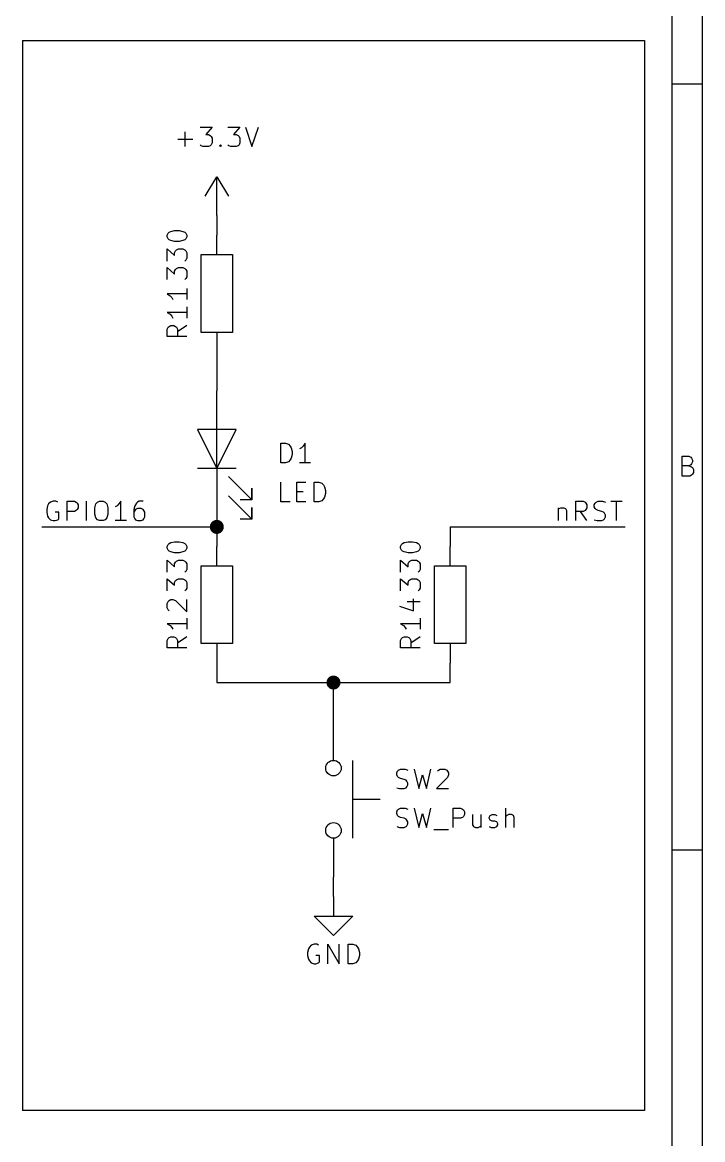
# Model space of a CAD drawing. Extents: x 0.4 to 11.3, y -7.9 to -0.4.
# Drawn here: x 9.55 to 11.299, y -5.075 to -2.203 of the extents above; entities that cross this region are included whole.
import ezdxf

# ---------------------------------------------------------------- set-up
doc = ezdxf.new("R2010")
doc.units = 0
doc.header["$MEASUREMENT"] = 0
for name, color, linetype in [('CYAN2', 4, 'CONTINUOUS'), ('GRAY1', 251, 'CONTINUOUS'), ('GREEN3', 91, 'CONTINUOUS'), ('LORANGE', 41, 'CONTINUOUS'), ('RED2', 1, 'CONTINUOUS')]:
    doc.layers.add(name, color=color, linetype=linetype)

msp = doc.modelspace()

# ---------------------------------------------------------------- linework, layer by layer
at = {"layer": 'CYAN2', "linetype": 'CONTINUOUS'}
for p, q in [((9.96905, -2.52261), (9.96905, -2.48452)), ((10.0071, -2.47261), (10.0381, -2.47261)), ((10.0381, -2.47261), (10.0214, -2.49166)), ((10.0214, -2.49166), (10.0286, -2.49166)), ((10.0286, -2.49166), (10.0333, -2.49404)), ((10.0333, -2.49404), (10.0357, -2.49642)), ((10.0357, -2.49642), (10.0381, -2.50119)), ((10.0786, -2.47261), (10.1095, -2.47261)), ((10.1095, -2.47261), (10.0929, -2.49166)), ((10.0929, -2.49166), (10.1, -2.49166)), ((10.1, -2.49166), (10.1048, -2.49404)), ((10.1048, -2.49404), (10.1071, -2.49642)), ((10.1071, -2.49642), (10.1095, -2.50119)), ((10.1238, -2.47261), (10.1405, -2.52261)), ((10.1405, -2.52261), (10.1571, -2.47261)), ((9.95, -2.50357), (9.98809, -2.50357)), ((10.0095, -2.52023), (10.0071, -2.51785)), ((10.0143, -2.52261), (10.0095, -2.52023)), ((10.0286, -2.52261), (10.0143, -2.52261)), ((10.0333, -2.52023), (10.0286, -2.52261)), ((10.0357, -2.51785), (10.0333, -2.52023)), ((10.0381, -2.51309), (10.0357, -2.51785)), ((10.0381, -2.50119), (10.0381, -2.51309)), ((10.0571, -2.52023), (10.0595, -2.51785)), ((10.0595, -2.52261), (10.0571, -2.52023)), ((10.0595, -2.51785), (10.0619, -2.52023)), ((10.0595, -2.51785), (10.0595, -2.52261)), ((10.0619, -2.52023), (10.0595, -2.52261)), ((10.0809, -2.52023), (10.0786, -2.51785)), ((10.0857, -2.52261), (10.0809, -2.52023)), ((10.1, -2.52261), (10.0857, -2.52261)), ((10.1048, -2.52023), (10.1, -2.52261)), ((10.1071, -2.51785), (10.1048, -2.52023)), ((10.1095, -2.51309), (10.1071, -2.51785)), ((10.1095, -2.50119), (10.1095, -2.51309)), ((9.92262, -2.75), (9.925, -2.74524)), ((9.92262, -2.75476), (9.92262, -2.75)), ((9.925, -2.75952), (9.92262, -2.75476)), ((9.925, -2.74524), (9.92738, -2.74285)), ((9.92738, -2.74285), (9.93214, -2.74047)), ((9.93214, -2.74047), (9.94167, -2.73809)), ((9.94167, -2.73809), (9.95357, -2.73809)), ((9.95357, -2.73809), (9.96309, -2.74047)), ((9.96309, -2.74047), (9.96785, -2.74285)), ((9.96785, -2.74285), (9.97024, -2.74524)), ((9.97024, -2.74524), (9.97262, -2.75)), ((9.97262, -2.75476), (9.97024, -2.75952)), ((9.97262, -2.75), (9.97262, -2.75476)), ((9.92738, -2.7619), (9.925, -2.75952)), ((9.93214, -2.76428), (9.92738, -2.7619)), ((9.94167, -2.76667), (9.93214, -2.76428)), ((9.95357, -2.76667), (9.94167, -2.76667)), ((9.96309, -2.76428), (9.95357, -2.76667)), ((9.96785, -2.7619), (9.96309, -2.76428)), ((9.97024, -2.75952), (9.96785, -2.7619)), ((9.92262, -2.81667), (9.92262, -2.78571)), ((9.92262, -2.78571), (9.94167, -2.80238)), ((9.94167, -2.79524), (9.94405, -2.79047)), ((9.94167, -2.80238), (9.94167, -2.79524)), ((9.94405, -2.79047), (9.94643, -2.78809)), ((9.94643, -2.78809), (9.95119, -2.78571)), ((9.95119, -2.78571), (9.96309, -2.78571)), ((9.96309, -2.78571), (9.96785, -2.78809)), ((9.96785, -2.78809), (9.97024, -2.79047)), ((9.97024, -2.79047), (9.97262, -2.79524)), ((9.97262, -2.80952), (9.97024, -2.81428)), ((9.97262, -2.79524), (9.97262, -2.80952)), ((9.92262, -2.86428), (9.92262, -2.83333)), ((9.92262, -2.83333), (9.94167, -2.85)), ((9.94167, -2.84285), (9.94405, -2.83809)), ((9.94167, -2.85), (9.94167, -2.84285)), ((9.94405, -2.83809), (9.94643, -2.83571)), ((9.94643, -2.83571), (9.95119, -2.83333)), ((9.95119, -2.83333), (9.96309, -2.83333)), ((9.96309, -2.83333), (9.96785, -2.83571)), ((9.97024, -2.81428), (9.96785, -2.81667)), ((9.96785, -2.83571), (9.97024, -2.83809)), ((9.97024, -2.83809), (9.97262, -2.84285)), ((9.97262, -2.84285), (9.97262, -2.85714)), ((9.97024, -2.8619), (9.96785, -2.86428)), ((9.97262, -2.85714), (9.97024, -2.8619)), ((9.97262, -2.8869), (9.97262, -2.91547)), ((9.97262, -2.90119), (9.92262, -2.90119)), ((9.92262, -2.90119), (9.92976, -2.90595)), ((9.92976, -2.90595), (9.93452, -2.91071)), ((9.93452, -2.91071), (9.9369, -2.91547)), ((9.97262, -2.94881), (9.92262, -2.94881)), ((9.92262, -2.94881), (9.92976, -2.95357)), ((9.92976, -2.95357), (9.93452, -2.95833)), ((9.97262, -2.93452), (9.97262, -2.96309)), ((9.925, -2.9869), (9.92738, -2.98452)), ((9.92738, -2.98452), (9.93214, -2.98214)), ((9.93214, -2.98214), (9.93928, -2.98214)), ((9.93452, -2.95833), (9.9369, -2.96309)), ((9.93928, -2.98214), (9.94405, -2.98452)), ((9.94405, -2.98452), (9.94643, -2.9869)), ((9.97262, -2.98214), (9.94881, -2.99881)), ((9.92262, -2.99167), (9.925, -2.9869)), ((9.92262, -3.01071), (9.92262, -2.99167)), ((9.97262, -3.01071), (9.92262, -3.01071)), ((9.94643, -2.9869), (9.94881, -2.99167)), ((9.94881, -2.99167), (9.94881, -3.01071)), ((10.215, -3.33511), (10.215, -3.28511)), ((10.215, -3.28511), (10.2269, -3.28511)), ((10.2269, -3.28511), (10.2341, -3.2875)), ((10.2341, -3.2875), (10.2388, -3.29226)), ((10.2388, -3.29226), (10.2412, -3.29702)), ((10.2412, -3.29702), (10.2436, -3.30654)), ((10.2674, -3.29702), (10.2626, -3.2994)), ((10.2722, -3.29226), (10.2674, -3.29702)), ((10.2769, -3.28511), (10.2722, -3.29226)), ((10.2769, -3.33511), (10.2769, -3.28511)), ((10.2388, -3.32797), (10.2341, -3.33273)), ((10.2412, -3.32321), (10.2388, -3.32797)), ((10.2436, -3.31369), (10.2412, -3.32321)), ((10.2436, -3.30654), (10.2436, -3.31369)), ((10.2269, -3.33511), (10.215, -3.33511)), ((10.2341, -3.33273), (10.2269, -3.33511)), ((10.2912, -3.33511), (10.2626, -3.33511)), ((10.215, -3.43511), (10.215, -3.38511)), ((10.2555, -3.43511), (10.2555, -3.38511)), ((10.2555, -3.38511), (10.2793, -3.38511)), ((10.3007, -3.43511), (10.3007, -3.38511)), ((10.3007, -3.38511), (10.3126, -3.38511)), ((10.3126, -3.38511), (10.3198, -3.3875)), ((10.3198, -3.3875), (10.3246, -3.39226)), ((10.2555, -3.40892), (10.2722, -3.40892)), ((10.3246, -3.39226), (10.3269, -3.39702)), ((10.3269, -3.39702), (10.3293, -3.40654)), ((10.3293, -3.41369), (10.3269, -3.42321)), ((10.3293, -3.40654), (10.3293, -3.41369)), ((10.2388, -3.43511), (10.215, -3.43511)), ((10.2793, -3.43511), (10.2555, -3.43511)), ((10.3126, -3.43511), (10.3007, -3.43511)), ((10.3198, -3.43273), (10.3126, -3.43511)), ((10.3246, -3.42797), (10.3198, -3.43273)), ((10.3269, -3.42321), (10.3246, -3.42797)), ((9.92262, -3.55), (9.925, -3.54524)), ((9.92262, -3.55476), (9.92262, -3.55)), ((9.925, -3.55952), (9.92262, -3.55476)), ((9.925, -3.54524), (9.92738, -3.54285)), ((9.92738, -3.5619), (9.925, -3.55952)), ((9.92738, -3.54285), (9.93214, -3.54047)), ((9.93214, -3.54047), (9.94167, -3.53809)), ((9.94167, -3.53809), (9.95357, -3.53809)), ((9.95357, -3.53809), (9.96309, -3.54047)), ((9.96309, -3.54047), (9.96785, -3.54285)), ((9.96785, -3.54285), (9.97024, -3.54524)), ((9.97024, -3.55952), (9.96785, -3.5619)), ((9.97024, -3.54524), (9.97262, -3.55)), ((9.97262, -3.55476), (9.97024, -3.55952)), ((9.97262, -3.55), (9.97262, -3.55476)), ((10.5226, -3.55), (10.525, -3.54524)), ((10.5226, -3.55476), (10.5226, -3.55)), ((10.525, -3.55952), (10.5226, -3.55476)), ((10.525, -3.54524), (10.5274, -3.54285)), ((10.5274, -3.5619), (10.525, -3.55952)), ((10.5274, -3.54285), (10.5321, -3.54047)), ((10.5321, -3.54047), (10.5417, -3.53809)), ((10.5417, -3.53809), (10.5536, -3.53809)), ((10.5536, -3.53809), (10.5631, -3.54047)), ((10.5631, -3.54047), (10.5679, -3.54285)), ((10.5679, -3.54285), (10.5702, -3.54524)), ((10.5702, -3.55952), (10.5679, -3.5619)), ((10.5702, -3.54524), (10.5726, -3.55)), ((10.5726, -3.55476), (10.5702, -3.55952)), ((10.5726, -3.55), (10.5726, -3.55476)), ((9.92262, -3.61667), (9.92262, -3.58571)), ((9.92262, -3.58571), (9.94167, -3.60238)), ((9.93214, -3.56428), (9.92738, -3.5619)), ((9.94167, -3.56667), (9.93214, -3.56428)), ((9.95357, -3.56667), (9.94167, -3.56667)), ((9.94405, -3.59047), (9.94643, -3.58809)), ((9.94643, -3.58809), (9.95119, -3.58571)), ((9.95119, -3.58571), (9.96309, -3.58571)), ((9.96309, -3.56428), (9.95357, -3.56667)), ((9.96785, -3.5619), (9.96309, -3.56428)), ((9.96309, -3.58571), (9.96785, -3.58809)), ((9.96785, -3.58809), (9.97024, -3.59047)), ((10.5226, -3.61667), (10.5226, -3.58571)), ((10.5226, -3.58571), (10.5417, -3.60238)), ((10.5321, -3.56428), (10.5274, -3.5619)), ((10.5417, -3.56667), (10.5321, -3.56428)), ((10.5536, -3.56667), (10.5417, -3.56667)), ((10.544, -3.59047), (10.5464, -3.58809)), ((10.5464, -3.58809), (10.5512, -3.58571)), ((10.5512, -3.58571), (10.5631, -3.58571)), ((10.5631, -3.56428), (10.5536, -3.56667)), ((10.5679, -3.5619), (10.5631, -3.56428)), ((10.5631, -3.58571), (10.5679, -3.58809)), ((10.5679, -3.58809), (10.5702, -3.59047)), ((9.94167, -3.59524), (9.94405, -3.59047)), ((9.94167, -3.60238), (9.94167, -3.59524)), ((9.97024, -3.61428), (9.96785, -3.61667)), ((9.97024, -3.59047), (9.97262, -3.59524)), ((9.97262, -3.60952), (9.97024, -3.61428)), ((9.97262, -3.59524), (9.97262, -3.60952)), ((10.5417, -3.59524), (10.544, -3.59047)), ((10.5417, -3.60238), (10.5417, -3.59524)), ((10.5702, -3.61428), (10.5679, -3.61667)), ((10.5702, -3.59047), (10.5726, -3.59524)), ((10.5726, -3.60952), (10.5702, -3.61428)), ((10.5726, -3.59524), (10.5726, -3.60952)), ((9.92262, -3.66428), (9.92262, -3.63333)), ((9.92262, -3.63333), (9.94167, -3.65)), ((9.94167, -3.64285), (9.94405, -3.63809)), ((9.94167, -3.65), (9.94167, -3.64285)), ((9.94405, -3.63809), (9.94643, -3.63571)), ((9.94643, -3.63571), (9.95119, -3.63333)), ((9.95119, -3.63333), (9.96309, -3.63333)), ((9.96309, -3.63333), (9.96785, -3.63571)), ((9.96785, -3.63571), (9.97024, -3.63809)), ((9.97024, -3.63809), (9.97262, -3.64285)), ((9.97262, -3.64285), (9.97262, -3.65714)), ((10.5226, -3.66428), (10.5226, -3.63333)), ((10.5226, -3.63333), (10.5417, -3.65)), ((10.5417, -3.64285), (10.544, -3.63809)), ((10.5417, -3.65), (10.5417, -3.64285)), ((10.544, -3.63809), (10.5464, -3.63571)), ((10.5464, -3.63571), (10.5512, -3.63333)), ((10.5512, -3.63333), (10.5631, -3.63333)), ((10.5631, -3.63333), (10.5679, -3.63571)), ((10.5679, -3.63571), (10.5702, -3.63809)), ((10.5702, -3.63809), (10.5726, -3.64285)), ((10.5726, -3.64285), (10.5726, -3.65714)), ((9.97024, -3.6619), (9.96785, -3.66428)), ((9.97262, -3.65714), (9.97024, -3.6619)), ((10.5702, -3.6619), (10.5679, -3.66428)), ((10.5726, -3.65714), (10.5702, -3.6619)), ((9.92262, -3.69643), (9.925, -3.69167)), ((9.92262, -3.70833), (9.92262, -3.69643)), ((9.925, -3.69167), (9.92738, -3.68928)), ((9.92738, -3.68928), (9.93214, -3.6869)), ((9.93214, -3.6869), (9.9369, -3.6869)), ((9.9369, -3.6869), (9.94405, -3.68928)), ((9.94405, -3.68928), (9.97262, -3.71785)), ((9.97262, -3.71785), (9.97262, -3.6869)), ((10.5202, -3.70357), (10.5559, -3.71547)), ((10.5393, -3.69167), (10.5726, -3.69167)), ((10.5559, -3.71547), (10.5559, -3.68452)), ((9.925, -3.71309), (9.92262, -3.70833)), ((9.92738, -3.71547), (9.925, -3.71309)), ((9.97262, -3.74881), (9.92262, -3.74881)), ((9.92262, -3.74881), (9.92976, -3.75357)), ((9.92976, -3.75357), (9.93452, -3.75833)), ((9.93452, -3.75833), (9.9369, -3.76309)), ((9.97262, -3.73452), (9.97262, -3.76309)), ((10.5726, -3.74881), (10.5226, -3.74881)), ((10.5226, -3.74881), (10.5298, -3.75357)), ((10.5298, -3.75357), (10.5345, -3.75833)), ((10.5345, -3.75833), (10.5369, -3.76309)), ((10.5726, -3.73452), (10.5726, -3.76309)), ((9.92262, -3.79167), (9.925, -3.7869)), ((9.925, -3.7869), (9.92738, -3.78452)), ((9.92738, -3.78452), (9.93214, -3.78214)), ((9.93214, -3.78214), (9.93928, -3.78214)), ((9.93928, -3.78214), (9.94405, -3.78452)), ((9.94405, -3.78452), (9.94643, -3.7869)), ((9.94643, -3.7869), (9.94881, -3.79167)), ((9.97262, -3.78214), (9.94881, -3.79881)), ((10.5226, -3.79167), (10.525, -3.7869)), ((10.525, -3.7869), (10.5274, -3.78452)), ((10.5274, -3.78452), (10.5321, -3.78214)), ((10.5321, -3.78214), (10.5393, -3.78214)), ((10.5393, -3.78214), (10.544, -3.78452)), ((10.544, -3.78452), (10.5464, -3.7869)), ((10.5464, -3.7869), (10.5488, -3.79167)), ((10.5726, -3.78214), (10.5488, -3.79881)), ((9.92262, -3.81071), (9.92262, -3.79167)), ((9.97262, -3.81071), (9.92262, -3.81071)), ((9.94881, -3.79167), (9.94881, -3.81071)), ((10.5226, -3.81071), (10.5226, -3.79167)), ((10.5726, -3.81071), (10.5226, -3.81071)), ((10.5488, -3.79167), (10.5488, -3.81071)), ((10.5126, -4.13213), (10.515, -4.12737)), ((10.5126, -4.13689), (10.5126, -4.13213)), ((10.515, -4.12737), (10.5174, -4.12499)), ((10.5174, -4.12499), (10.5222, -4.12261)), ((10.5222, -4.12261), (10.5341, -4.12261)), ((10.5341, -4.12261), (10.5412, -4.12499)), ((10.5579, -4.12261), (10.5698, -4.17261)), ((10.5888, -4.17261), (10.6007, -4.12261)), ((10.6174, -4.12737), (10.6198, -4.12499)), ((10.6198, -4.12499), (10.6246, -4.12261)), ((10.6246, -4.12261), (10.6365, -4.12261)), ((10.6365, -4.12261), (10.6412, -4.12499)), ((10.6412, -4.12499), (10.6436, -4.12737)), ((10.6436, -4.12737), (10.646, -4.13213)), ((10.646, -4.13213), (10.646, -4.13689)), ((10.515, -4.14166), (10.5126, -4.13689)), ((10.5174, -4.14404), (10.515, -4.14166)), ((10.5222, -4.14642), (10.5174, -4.14404)), ((10.5317, -4.1488), (10.5222, -4.14642)), ((10.5365, -4.15118), (10.5317, -4.1488)), ((10.5388, -4.15356), (10.5365, -4.15118)), ((10.5412, -4.15832), (10.5388, -4.15356)), ((10.5388, -4.16785), (10.5412, -4.16309)), ((10.5412, -4.16309), (10.5412, -4.15832)), ((10.5698, -4.17261), (10.5793, -4.13689)), ((10.5793, -4.13689), (10.5888, -4.17261)), ((10.6436, -4.14404), (10.615, -4.17261)), ((10.646, -4.13689), (10.6436, -4.14404)), ((10.5126, -4.17023), (10.5198, -4.17261)), ((10.5198, -4.17261), (10.5317, -4.17261)), ((10.5317, -4.17261), (10.5365, -4.17023)), ((10.5365, -4.17023), (10.5388, -4.16785)), ((10.615, -4.17261), (10.646, -4.17261)), ((10.5126, -4.23213), (10.515, -4.22737)), ((10.5126, -4.23689), (10.5126, -4.23213)), ((10.515, -4.24166), (10.5126, -4.23689)), ((10.515, -4.22737), (10.5174, -4.22499)), ((10.5174, -4.24404), (10.515, -4.24166)), ((10.5174, -4.22499), (10.5222, -4.22261)), ((10.5222, -4.24642), (10.5174, -4.24404)), ((10.5222, -4.22261), (10.5341, -4.22261)), ((10.5317, -4.2488), (10.5222, -4.24642)), ((10.5365, -4.25118), (10.5317, -4.2488)), ((10.5341, -4.22261), (10.5412, -4.22499)), ((10.5579, -4.22261), (10.5698, -4.27261)), ((10.5698, -4.27261), (10.5793, -4.23689)), ((10.5793, -4.23689), (10.5888, -4.27261)), ((10.5888, -4.27261), (10.6007, -4.22261)), ((10.6579, -4.27261), (10.6579, -4.22261)), ((10.6579, -4.22261), (10.6769, -4.22261)), ((10.6769, -4.2488), (10.6579, -4.2488)), ((10.6769, -4.22261), (10.6817, -4.22499)), ((10.6817, -4.24642), (10.6769, -4.2488)), ((10.6817, -4.22499), (10.6841, -4.22737)), ((10.6841, -4.24404), (10.6817, -4.24642)), ((10.6841, -4.22737), (10.6865, -4.23213)), ((10.6865, -4.23928), (10.6841, -4.24404)), ((10.6865, -4.23213), (10.6865, -4.23928)), ((10.7079, -4.23928), (10.7079, -4.26546)), ((10.7293, -4.23928), (10.7293, -4.27261)), ((10.7507, -4.24642), (10.7531, -4.24166)), ((10.7507, -4.2488), (10.7507, -4.24642)), ((10.7531, -4.25356), (10.7507, -4.2488)), ((10.7531, -4.24166), (10.7579, -4.23928)), ((10.7579, -4.23928), (10.765, -4.23928)), ((10.765, -4.23928), (10.7698, -4.24166)), ((10.7936, -4.27261), (10.7936, -4.22261)), ((10.796, -4.24166), (10.7936, -4.24404)), ((10.8007, -4.23928), (10.796, -4.24166)), ((10.8079, -4.23928), (10.8007, -4.23928)), ((10.8126, -4.24166), (10.8079, -4.23928)), ((10.815, -4.24642), (10.8126, -4.24166)), ((10.815, -4.27261), (10.815, -4.24642)), ((10.5126, -4.27023), (10.5198, -4.27261)), ((10.5198, -4.27261), (10.5317, -4.27261)), ((10.5317, -4.27261), (10.5365, -4.27023)), ((10.5388, -4.25356), (10.5365, -4.25118)), ((10.5365, -4.27023), (10.5388, -4.26785)), ((10.5412, -4.25832), (10.5388, -4.25356)), ((10.5388, -4.26785), (10.5412, -4.26309)), ((10.5412, -4.26309), (10.5412, -4.25832)), ((10.6079, -4.27737), (10.646, -4.27737)), ((10.7079, -4.26546), (10.7103, -4.27023)), ((10.7103, -4.27023), (10.715, -4.27261)), ((10.715, -4.27261), (10.7222, -4.27261)), ((10.7222, -4.27261), (10.7269, -4.27023)), ((10.7269, -4.27023), (10.7293, -4.26785)), ((10.7507, -4.27023), (10.7555, -4.27261)), ((10.7579, -4.25594), (10.7531, -4.25356)), ((10.7555, -4.27261), (10.765, -4.27261)), ((10.765, -4.25594), (10.7579, -4.25594)), ((10.7698, -4.25832), (10.765, -4.25594)), ((10.765, -4.27261), (10.7698, -4.27023)), ((10.7722, -4.26309), (10.7698, -4.25832)), ((10.7698, -4.27023), (10.7722, -4.26546)), ((10.7722, -4.26546), (10.7722, -4.26309)), ((10.2857, -4.58452), (10.2833, -4.59404)), ((10.2833, -4.59404), (10.2833, -4.60119)), ((10.2881, -4.57976), (10.2857, -4.58452)), ((10.2929, -4.575), (10.2881, -4.57976)), ((10.3, -4.57261), (10.2929, -4.575)), ((10.3071, -4.57261), (10.3, -4.57261)), ((10.3119, -4.575), (10.3071, -4.57261)), ((10.3357, -4.62261), (10.3357, -4.57261)), ((10.3357, -4.57261), (10.3643, -4.62261)), ((10.3643, -4.62261), (10.3643, -4.57261)), ((10.3881, -4.62261), (10.3881, -4.57261)), ((10.3881, -4.57261), (10.4, -4.57261)), ((10.4, -4.57261), (10.4071, -4.575)), ((10.4071, -4.575), (10.4119, -4.57976)), ((10.4119, -4.57976), (10.4143, -4.58452)), ((10.4143, -4.58452), (10.4167, -4.59404)), ((10.4167, -4.59404), (10.4167, -4.60119)), ((10.2833, -4.60119), (10.2857, -4.61071)), ((10.2857, -4.61071), (10.2881, -4.61547)), ((10.2881, -4.61547), (10.2929, -4.62023)), ((10.2929, -4.62023), (10.3, -4.62261)), ((10.3, -4.62261), (10.3048, -4.62261)), ((10.3143, -4.60119), (10.3048, -4.60119)), ((10.3048, -4.62261), (10.3119, -4.62023)), ((10.3119, -4.62023), (10.3143, -4.61785)), ((10.3143, -4.61785), (10.3143, -4.60119)), ((10.4, -4.62261), (10.3881, -4.62261)), ((10.4071, -4.62023), (10.4, -4.62261)), ((10.4119, -4.61547), (10.4071, -4.62023)), ((10.4143, -4.61071), (10.4119, -4.61547)), ((10.4167, -4.60119), (10.4143, -4.61071))]:
    msp.add_line(p, q, dxfattribs=at)
at = {"layer": 'GRAY1', "linetype": 'CONTINUOUS'}
for p, q in [((9.61503, -3.44577), (9.61265, -3.4553)), ((9.61741, -3.44101), (9.61503, -3.44577)), ((9.62217, -3.43625), (9.61741, -3.44101)), ((9.62931, -3.43387), (9.62217, -3.43625)), ((9.63646, -3.43387), (9.62931, -3.43387)), ((9.64122, -3.43625), (9.63646, -3.43387)), ((9.66503, -3.48387), (9.66503, -3.43387)), ((9.66503, -3.43387), (9.68407, -3.43387)), ((9.68407, -3.43387), (9.68884, -3.43625)), ((9.68884, -3.43625), (9.69122, -3.43863)), ((9.69122, -3.43863), (9.6936, -3.44339)), ((9.6936, -3.44339), (9.6936, -3.45053)), ((9.71503, -3.48387), (9.71503, -3.43387)), ((9.73646, -3.45053), (9.73884, -3.44101)), ((9.73884, -3.44101), (9.7436, -3.43625)), ((9.7436, -3.43625), (9.74836, -3.43387)), ((9.74836, -3.43387), (9.75789, -3.43387)), ((9.75789, -3.43387), (9.76265, -3.43625)), ((9.76265, -3.43625), (9.76741, -3.44101)), ((9.76741, -3.44101), (9.76979, -3.45053)), ((9.7936, -3.44577), (9.78884, -3.44815)), ((9.79836, -3.44101), (9.7936, -3.44577)), ((9.80313, -3.43387), (9.79836, -3.44101)), ((9.80313, -3.48387), (9.80313, -3.43387)), ((9.83884, -3.44577), (9.83646, -3.4553)), ((9.8436, -3.43863), (9.83884, -3.44577)), ((9.84598, -3.43625), (9.8436, -3.43863)), ((9.85074, -3.43387), (9.84598, -3.43625)), ((9.86027, -3.43387), (9.85074, -3.43387)), ((10.9731, -3.48387), (10.9731, -3.43387)), ((10.9731, -3.43387), (10.9921, -3.43387)), ((10.9921, -3.43387), (10.9969, -3.43625)), ((10.9969, -3.43625), (10.9993, -3.43863)), ((10.9993, -3.43863), (11.0016, -3.44339)), ((11.0016, -3.44339), (11.0016, -3.45053)), ((11.0207, -3.44339), (11.0231, -3.43863)), ((11.0207, -3.44815), (11.0207, -3.44339)), ((11.0231, -3.43863), (11.0254, -3.43625)), ((11.0254, -3.43625), (11.0302, -3.43387)), ((11.0302, -3.43387), (11.0421, -3.43387)), ((11.0421, -3.43387), (11.0493, -3.43625)), ((11.0635, -3.43387), (11.0921, -3.43387)), ((11.0778, -3.48387), (11.0778, -3.43387)), ((9.61265, -3.4553), (9.61265, -3.46244)), ((9.61265, -3.46244), (9.61503, -3.47196)), ((9.61503, -3.47196), (9.61741, -3.47672)), ((9.6436, -3.46244), (9.63407, -3.46244)), ((9.6436, -3.4791), (9.6436, -3.46244)), ((9.68407, -3.46006), (9.66503, -3.46006)), ((9.68884, -3.45767), (9.68407, -3.46006)), ((9.69122, -3.4553), (9.68884, -3.45767)), ((9.6936, -3.45053), (9.69122, -3.4553)), ((9.73646, -3.4672), (9.73646, -3.45053)), ((9.73884, -3.47672), (9.73646, -3.4672)), ((9.76979, -3.4672), (9.76741, -3.47672)), ((9.76979, -3.45053), (9.76979, -3.4672)), ((9.83646, -3.4553), (9.83646, -3.47434)), ((9.83884, -3.45767), (9.83646, -3.46244)), ((9.83646, -3.47434), (9.83884, -3.4791)), ((9.84122, -3.4553), (9.83884, -3.45767)), ((9.84598, -3.45291), (9.84122, -3.4553)), ((9.8555, -3.45291), (9.84598, -3.45291)), ((9.86027, -3.4553), (9.8555, -3.45291)), ((9.86265, -3.45767), (9.86027, -3.4553)), ((9.86503, -3.46244), (9.86265, -3.45767)), ((9.86265, -3.4791), (9.86503, -3.47434)), ((9.86503, -3.47434), (9.86503, -3.46244)), ((10.9278, -3.45053), (10.9278, -3.48387)), ((10.9278, -3.4553), (10.9302, -3.45291)), ((10.9302, -3.45291), (10.935, -3.45053)), ((10.935, -3.45053), (10.9421, -3.45053)), ((10.9421, -3.45053), (10.9469, -3.45291)), ((10.9469, -3.45291), (10.9493, -3.45767)), ((10.9493, -3.45767), (10.9493, -3.48387)), ((10.9921, -3.46006), (10.9731, -3.46006)), ((11.0016, -3.48387), (10.985, -3.46006)), ((10.9969, -3.45767), (10.9921, -3.46006)), ((10.9993, -3.4553), (10.9969, -3.45767)), ((11.0016, -3.45053), (10.9993, -3.4553)), ((11.0231, -3.45291), (11.0207, -3.44815)), ((11.0254, -3.4553), (11.0231, -3.45291)), ((11.0302, -3.45767), (11.0254, -3.4553)), ((11.0397, -3.46006), (11.0302, -3.45767)), ((11.0445, -3.46244), (11.0397, -3.46006)), ((11.0469, -3.46482), (11.0445, -3.46244)), ((11.0493, -3.46958), (11.0469, -3.46482)), ((11.0469, -3.4791), (11.0493, -3.47434)), ((11.0493, -3.47434), (11.0493, -3.46958)), ((9.61741, -3.47672), (9.62217, -3.48148)), ((9.62217, -3.48148), (9.62931, -3.48387)), ((9.62931, -3.48387), (9.63407, -3.48387)), ((9.63407, -3.48387), (9.64122, -3.48148)), ((9.64122, -3.48148), (9.6436, -3.4791)), ((9.7436, -3.48148), (9.73884, -3.47672)), ((9.74836, -3.48387), (9.7436, -3.48148)), ((9.75789, -3.48387), (9.74836, -3.48387)), ((9.76265, -3.48148), (9.75789, -3.48387)), ((9.76741, -3.47672), (9.76265, -3.48148)), ((9.81741, -3.48387), (9.78884, -3.48387)), ((9.83884, -3.4791), (9.84122, -3.48148)), ((9.84122, -3.48148), (9.84598, -3.48387)), ((9.84598, -3.48387), (9.8555, -3.48387)), ((9.8555, -3.48387), (9.86027, -3.48148)), ((9.86027, -3.48148), (9.86265, -3.4791)), ((11.0207, -3.48148), (11.0278, -3.48387)), ((11.0278, -3.48387), (11.0397, -3.48387)), ((11.0397, -3.48387), (11.0445, -3.48148)), ((11.0445, -3.48148), (11.0469, -3.4791))]:
    msp.add_line(p, q, dxfattribs=at)
at = {"layer": 'GREEN3', "linetype": 'CONTINUOUS'}
for p, q in [((10.05, -2.7), (10.05, -2.75)), ((10.05, -3.05), (10.05, -3.15)), ((10.05, -3.45), (10.05, -3.5)), ((9.6, -3.5), (10.05, -3.5)), ((10.05, -3.5), (10.05, -3.55)), ((10.65, -3.5), (10.65, -3.55)), ((10.65, -3.5), (11.1, -3.5)), ((10.05, -3.85), (10.05, -3.9)), ((10.65, -3.9), (10.65, -3.85)), ((10.05, -3.9), (10.35, -3.9)), ((10.35, -3.9), (10.65, -3.9)), ((10.35, -4), (10.35, -3.9)), ((10.35, -4.45), (10.35, -4.4))]:
    msp.add_line(p, q, dxfattribs=at)
at = {"layer": 'GREEN3', "const_width": 0.018}
for points in [[(10.041, -3.5, 1), (10.059, -3.5, 1)], [(10.341, -3.9, 1), (10.359, -3.9, 1)]]:
    msp.add_lwpolyline(points, format="xyb", close=True, dxfattribs=at)
at = {"layer": 'LORANGE', "linetype": 'CONTINUOUS'}
for p, q in [((9.55, -2.25), (11.15, -2.25)), ((9.55, -2.25), (9.55, -5)), ((11.15, -2.25), (11.15, -5)), ((11.15, -5), (9.55, -5))]:
    msp.add_line(p, q, dxfattribs=at)
at = {"layer": 'RED2', "linetype": 'CONTINUOUS'}
for p, q in [((11.2993, -7.8743), (11.2993, -0.393701)), ((11.2206, -7.79556), (11.2206, -0.472441)), ((11.2993, -2.3622), (11.2206, -2.3622)), ((10.02, -2.65), (10.05, -2.6)), ((10.05, -2.7), (10.05, -2.6)), ((10.05, -2.6), (10.08, -2.65)), ((10.05, -2.8), (10.05, -2.75)), ((10.01, -3), (10.01, -2.8)), ((10.01, -2.8), (10.09, -2.8)), ((10.09, -2.8), (10.09, -3)), ((10.09, -3), (10.01, -3)), ((10.05, -3), (10.05, -3.05)), ((10.05, -3.25), (10.05, -3.15)), ((10.1, -3.25), (10, -3.25)), ((10, -3.25), (10.05, -3.35)), ((10.05, -3.35), (10.05, -3.25)), ((10.05, -3.35), (10.1, -3.25)), ((11.2465, -3.36961), (11.2465, -3.31843)), ((11.2465, -3.31843), (11.2636, -3.31843)), ((11.2636, -3.31843), (11.2685, -3.32087)), ((11.2685, -3.32087), (11.2709, -3.3233)), ((11.2709, -3.3233), (11.2733, -3.32818)), ((11.2733, -3.32818), (11.2733, -3.33305)), ((10.1, -3.35), (10, -3.35)), ((10.05, -3.35), (10.05, -3.45)), ((11.2636, -3.3428), (11.2465, -3.3428)), ((11.2685, -3.34036), (11.2636, -3.3428)), ((11.2636, -3.3428), (11.2709, -3.34524)), ((11.2709, -3.33793), (11.2685, -3.34036)), ((11.2733, -3.33305), (11.2709, -3.33793)), ((11.2709, -3.34524), (11.2733, -3.34767)), ((11.2733, -3.34767), (11.2758, -3.35255)), ((11.2758, -3.35255), (11.2758, -3.35986)), ((10.08, -3.37), (10.14, -3.43)), ((11.266, -3.36961), (11.2465, -3.36961)), ((11.2709, -3.36717), (11.266, -3.36961)), ((11.2733, -3.36473), (11.2709, -3.36717)), ((11.2758, -3.35986), (11.2733, -3.36473)), ((10.14, -3.43), (10.14, -3.4)), ((10.14, -3.4), (10.14, -3.43)), ((10.08, -3.42), (10.14, -3.48)), ((10.14, -3.43), (10.11, -3.43)), ((10.14, -3.48), (10.14, -3.45)), ((10.14, -3.45), (10.14, -3.48)), ((10.14, -3.48), (10.11, -3.48)), ((10.05, -3.6), (10.05, -3.55)), ((10.65, -3.6), (10.65, -3.55)), ((10.01, -3.8), (10.01, -3.6)), ((10.01, -3.6), (10.09, -3.6)), ((10.09, -3.6), (10.09, -3.8)), ((10.61, -3.8), (10.61, -3.6)), ((10.61, -3.6), (10.69, -3.6)), ((10.69, -3.6), (10.69, -3.8)), ((10.09, -3.8), (10.01, -3.8)), ((10.05, -3.8), (10.05, -3.85)), ((10.69, -3.8), (10.61, -3.8)), ((10.65, -3.8), (10.65, -3.85)), ((10.35, -4.1), (10.35, -4)), ((10.4, -4.3), (10.4, -4.1)), ((10.4, -4.2), (10.47, -4.2)), ((10.35, -4.3), (10.35, -4.4)), ((11.2993, -4.33071), (11.2206, -4.33071)), ((10.35, -4.45), (10.35, -4.5)), ((10.35, -4.55), (10.3, -4.5)), ((10.3, -4.5), (10.35, -4.5)), ((10.35, -4.5), (10.4, -4.5)), ((10.4, -4.5), (10.35, -4.55))]:
    msp.add_line(p, q, dxfattribs=at)
at = {"layer": 'RED2'}
for centre in [(10.35, -4.12), (10.35, -4.28)]:
    msp.add_circle(centre, 0.02, dxfattribs=at)

doc.saveas('drawing.dxf')
